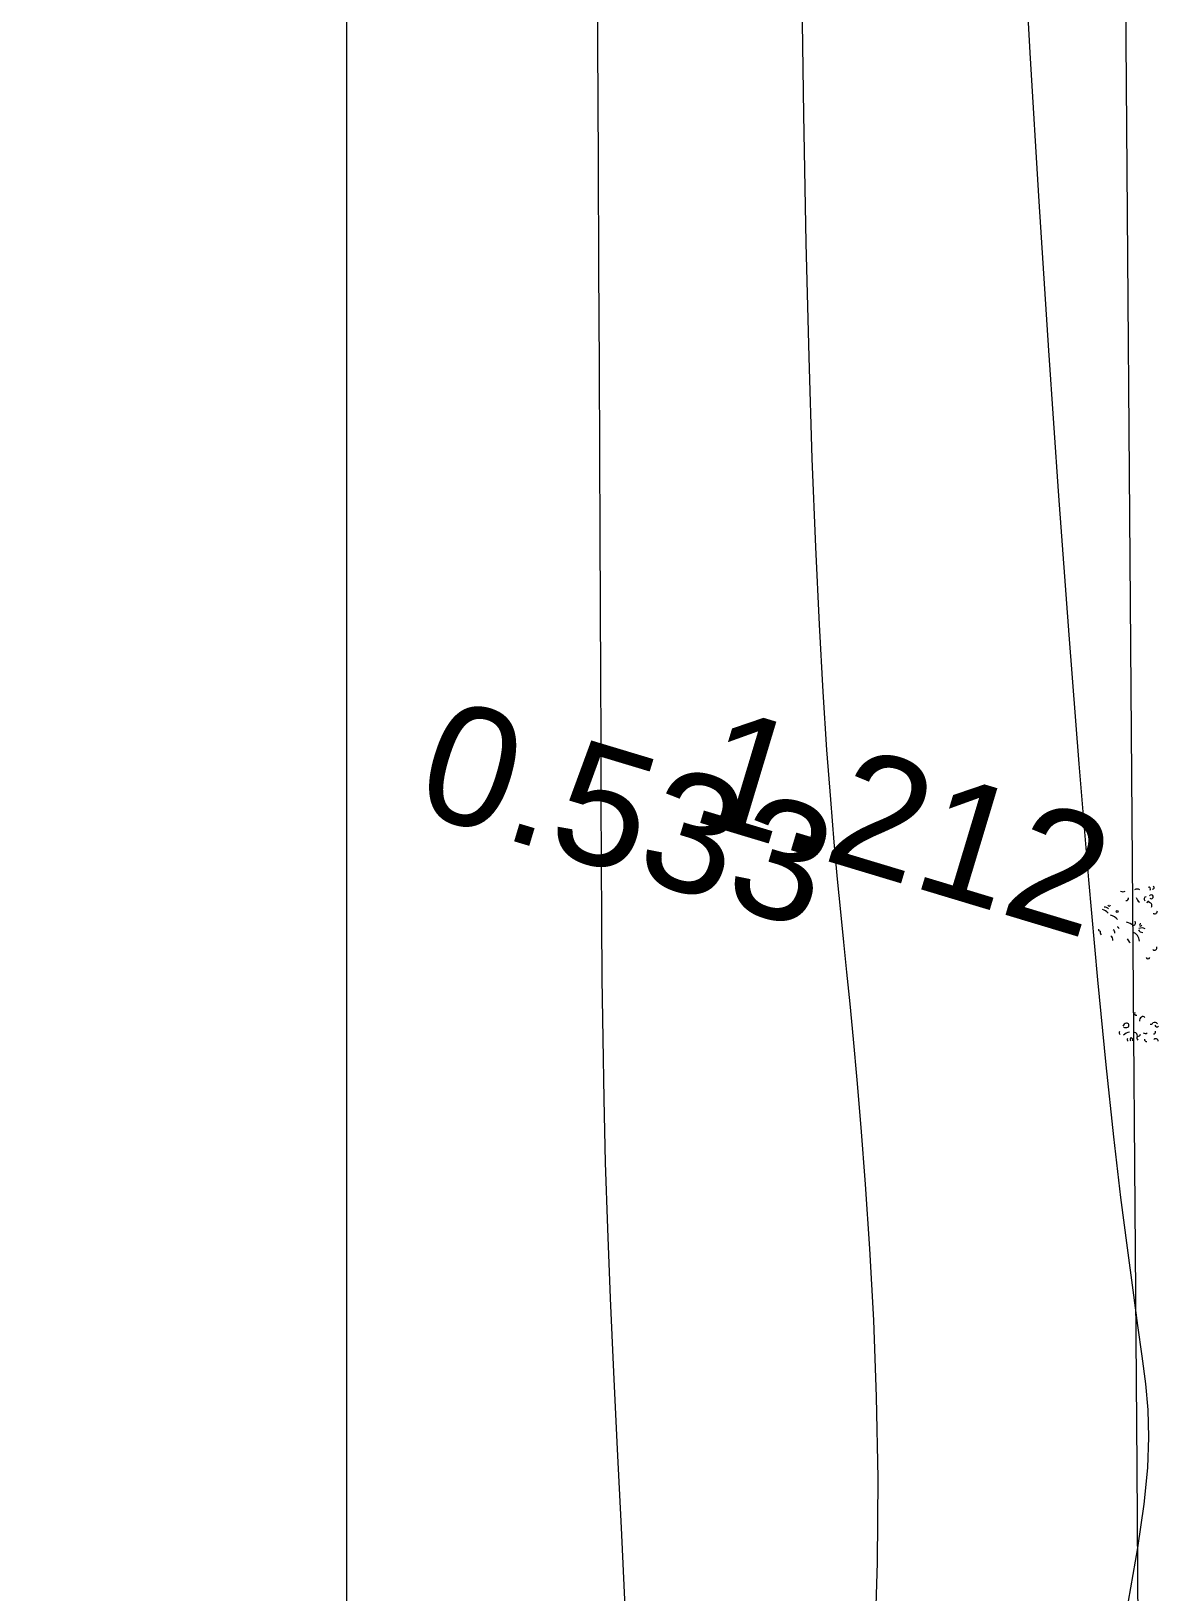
# Model space of a CAD drawing. Header units: millimetres. Extents: x -24439 to 198341, y -52871 to 149926.
# Drawn here: x 139185 to 144877, y 49721 to 57598 of the extents above; entities that cross this region are included whole.
import ezdxf

# ---------------------------------------------------------------- set-up
doc = ezdxf.new("R2010")
doc.units = ezdxf.units.MM
doc.linetypes.add('NET VAN', pattern=[1.06, 0.53, -0.53])
for name, color, linetype, lineweight in [('A-DETL-GENF-2', 9, 'NET VAN', 9), ('A-FLOR', 192, 'Continuous', 9), ('G-IMPT-1', 9, 'Continuous', 9), ('G-IMPT-6', 7, 'Continuous', 9)]:
    doc.layers.add(name, color=color, linetype=linetype, lineweight=lineweight)
doc.styles.add('Arial_1', font='arial_0.ttf', dxfattribs={"height": 600})

# ---------------------------------------------------------------- blocks, each defined once
blk = doc.blocks.new('NCV_TKCS_251209_TONG THE HIEN TRANG SAN DUONG - NCV_TKCS_HIEN TRANG_251209a_dwg_CX-1613001-TKCS_MB ĐỊNH VỊ CAO ĐỘ THIẾT KẾ')
at = {"layer": 'G-IMPT-1'}
blk.add_circle((-2095, 4569), 8.39, dxfattribs=at)
for centre, radius, start, end in [((-1867, 4847), 13.4, 287.718, 80.4549), ((-2112, 4795), 54.6, 265.845, 307.554), ((-1970, 4739), 61.4, 85.5566, 128.2978), ((-1918, 4763), 66.8, 212.017, 251.404), ((-1889, 4740), 19.9, 113.929, 240.044), ((-1894, 4828), 14, 328.731, 137.5319), ((-1856, 4771), 16.7, 244.109, 174.0039), ((-2175, 4604), 10.6, 195.254, 15.254), ((-2052, 4697), 17.3, 271.842, 38.125), ((-1866, 4715), 11.7, 30.536, 206.686), ((-1856, 4692), 28.7, 350.4059, 89.2036), ((-1794, 4664), 22.9, 254.025, 19.67), ((-2226, 4434), 118, 58.7469, 85.6149), ((-2193, 4540), 37.2, 52.699, 116.4193), ((-2137, 4389), 134, 61.054, 90.8743), ((-1987, 4318), 188, 71.809, 91.9303), ((-1944, 4517), 25, 308.932, 45.342), ((-1873, 4518), 9.08, 95.738, 22.332), ((-1848, 4507), 46.3, 226.862, 283.897), ((-1838, 4441), 58.8, 80.0621, 132.9468), ((-2191, 4381), 11.3, 182.619, 299.268), ((-2138, 4380), 47.5, 190.919, 231.009), ((-2093, 4324), 32.7, 3.95, 78.42), ((-2091, 4383), 31.6, 11.2789, 74.138), ((-2049, 4434), 11, 2.479, 133.9177), ((-1889, 4418), 72.8, 216.719, 248.468), ((-1913, 4367), 70.8, 15.072, 94.9444), ((-1708, 4369), 22.1, 248.202, 36.049), ((-1736, 4279), 16.1, 211.26, 356.813), ((-1730, 3654), 42.8, 117.8825, 171.683), ((-1741, 3675), 18.3, 320.723, 116.5967), ((-1694, 3794), 14.3, 155.659, 310.602), ((-1610, 3753), 40.9, 144.083, 198.855), ((-1626, 3766), 21, 54.578, 146.6615), ((-1554, 3758), 16.1, 261.131, 2.843), ((-1515, 3736), 32.2, 55.495, 134.8931), ((-1499, 3751), 16.7, 198.435, 341.565), ((-1510, 3687), 16.7, 284.18, 36.511), ((-1769, 3604), 17.3, 161.86, 258.653), ((-1770, 3737), 84.6, 274.873, 300.178), ((-1647, 3528), 114, 119.8677, 147.3381), ((-1689, 3568), 16.3, 164.291, 260.651), ((-1661, 3575), 20.5, 144.114, 231.075), ((-1681, 3561), 26.4, 8.3439, 81.656), ((-1660, 3605), 32.5, 14.662, 93.6636), ((-1610, 3604), 21.4, 152.66, 248.451), ((-1632, 3635), 22, 278.473, 6.39), ((-1580, 3681), 27.2, 245.83, 325.218), ((-1549, 3609), 16.8, 183.181, 303.691), ((-1470, 3618), 21.4, 17.864, 151.2556)]:
    blk.add_arc(centre, radius, start, end, dxfattribs=at)
blk = doc.blocks.new('NCV_TKCS_251209_TONG THE HIEN TRANG SAN DUONG - NCV_TKCS_HIEN TRANG_251209a_dwg-1612995-TKCS_MB ĐỊNH VỊ CAO ĐỘ THIẾT KẾ')
at = {"layer": 'G-IMPT-1', "flags": 128}
for points in [[(563618064.5, 1145034970.3), (563618032.5, 1145035243), (563617999.5, 1145035463.4), (563617964, 1145035642.9), (563617925.1, 1145035792.6), (563617881.4, 1145035923.6), (563617831.8, 1145036047.2), (563617775, 1145036174.6), (563617709.8, 1145036316.4), (563617634, 1145036481.2), (563617545.1, 1145036676.9), (563617440.8, 1145036911.6), (563617318.8, 1145037193.3), (563617176.6, 1145037529.9), (563617012, 1145037929.6), (563616822.5, 1145038400.2), (563616607.2, 1145038945.8), (563616370.8, 1145039554.8), (563616119.4, 1145040211.5), (563615859, 1145040900.2), (563615595.7, 1145041605.4), (563615335.6, 1145042311.2), (563615084.8, 1145043002.2)], [(563633795.4, 1144983892.4), (563632842, 1144987228), (563628322, 1145001121), (563621443.2, 1145024145.7), (563617911.8, 1145035632.8), (563612430, 1145053330), (563609036.9, 1145064493.7), (563606296.8, 1145072376.5), (563601696, 1145088856), (563597882, 1145088677), (563595394.2, 1145091035.9)], [(563616907.7, 1145034371.7), (563616795.9, 1145034792.7), (563616675.4, 1145035201), (563616550.3, 1145035591.5), (563616424.5, 1145035958.9), (563616302.1, 1145036298), (563616187.3, 1145036603.7), (563616083.8, 1145036870.7), (563615994.7, 1145037096.2), (563615917.9, 1145037287), (563615850.3, 1145037452), (563615788.6, 1145037600.5), (563615729.7, 1145037741.5), (563615670.4, 1145037884.1), (563615607.6, 1145038037.3), (563615537.9, 1145038210.3), (563615458.7, 1145038411.6), (563615368.4, 1145038646.9), (563615265.8, 1145038921.6), (563615149.9, 1145039240.8), (563615019.5, 1145039609.8), (563614873.4, 1145040033.8), (563614710.6, 1145040518), (563614529.9, 1145041067.7), (563614331.3, 1145041683.7), (563614120.3, 1145042349.4)], [(563613045.4, 1145042333.4), (563613231.4, 1145041726), (563613406, 1145041156.6), (563613564.7, 1145040639), (563613708.2, 1145040171), (563613838.1, 1145039746.6), (563613956.5, 1145039359.9), (563614065.1, 1145039004.8), (563614165.8, 1145038675.3), (563614260.4, 1145038365.4), (563614350.9, 1145038069), (563614438.9, 1145037780.6), (563614526.2, 1145037496.2), (563614614.1, 1145037212.4), (563614704.4, 1145036925.7), (563614798.4, 1145036632.7), (563614897.9, 1145036329.7), (563615004.2, 1145036013.4), (563615118.9, 1145035680.2), (563615242.8, 1145035328.3), (563615373.1, 1145034962), (563615506.2, 1145034587.1), (563615638.6, 1145034209.7)]]:
    blk.add_lwpolyline(points, dxfattribs=at)
at = {"xscale": 0.5999999999997676, "yscale": 0.5999999999997676, "zscale": 0.5999999999997676, "rotation": 0.0005022315763634679}
blk.add_blockref('NCV_TKCS_251209_TONG THE HIEN TRANG SAN DUONG - NCV_TKCS_HIEN TRANG_251209a_dwg_CX-1613001-TKCS_MB ĐỊNH VỊ CAO ĐỘ THIẾT KẾ', (563618263.2, 1145035546.1), dxfattribs=at)
at = {"layer": 'G-IMPT-6', "char_height": 600, "width": 2511.846, "attachment_point": 1, "line_spacing_factor": 0.941778, "style": 'Arial_1'}
for s, insert in [('1.212', (563614798, 1145038709.2)), ('0.533', (563613447, 1145038349.1))]:
    blk.add_mtext(s, dxfattribs=dict(at, insert=insert))
blk = doc.blocks.new('NCV_TKCS_251209_TONG THE HIEN TRANG SAN DUONG - NCV_TKCS_251209_TONG THE HIEN TRANG SAN DUONG-1605292-TKCS_MB ĐỊNH VỊ CAO ĐỘ THIẾT KẾ')
at = {"rotation": 343.2379237072182}
blk.add_blockref('NCV_TKCS_251209_TONG THE HIEN TRANG SAN DUONG - NCV_TKCS_HIEN TRANG_251209a_dwg-1612995-TKCS_MB ĐỊNH VỊ CAO ĐỘ THIẾT KẾ', (-869777547.7, -933796958.8), dxfattribs=at)

msp = doc.modelspace()

# ---------------------------------------------------------------- linework, layer by layer
at = {"layer": 'A-FLOR'}
msp.add_line((140779.3, -3771.3), (140779.3, 77336.3), dxfattribs=at)

# ---------------------------------------------------------------- block references
at = {"layer": 'A-DETL-GENF-2'}
msp.add_blockref('NCV_TKCS_251209_TONG THE HIEN TRANG SAN DUONG - NCV_TKCS_251209_TONG THE HIEN TRANG SAN DUONG-1605292-TKCS_MB ĐỊNH VỊ CAO ĐỘ THIẾT KẾ', (26103.5, 9888.2), dxfattribs=at)

doc.saveas('drawing.dxf')
